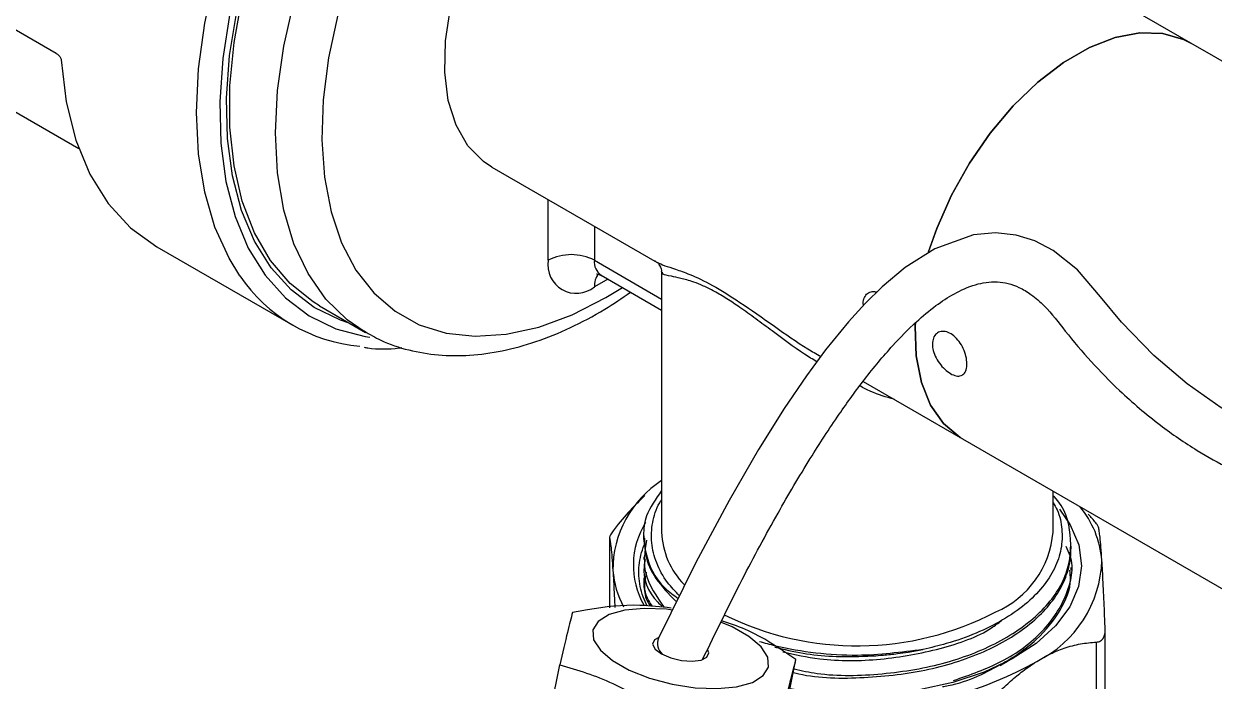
# Model space of a CAD drawing. Extents: x 75 to 2075, y 25 to 1460.
# Drawn here: x 1608.7 to 1699.9, y 944.3 to 994.6 of the extents above; entities that cross this region are included whole.
import ezdxf

# ---------------------------------------------------------------- set-up
doc = ezdxf.new("R2010")
doc.units = 0
doc.header["$LTSCALE"] = 5
doc.linetypes.add('SLD-KATı', pattern=[0])
doc.layers.get('0').update_dxf_attribs({"linetype": 'CONTINUOUS'})

msp = doc.modelspace()

# ---------------------------------------------------------------- linework, layer by layer
at = {"color": 7, "linetype": 'SLD-KATı'}
for p, q in [((1698.082, 993.143), (1675.076, 1006.424)), ((1611.15, 992.353), (1600.72, 998.375)), ((1590.998, 997.697), (1612.875, 985.068)), ((1720.43, 980.242), (1698.082, 993.143)), ((1644.521, 983.65), (1657.192, 976.335)), ((1618.842, 977.545), (1629.272, 971.524)), ((1656.987, 976.514), (1657.017, 976.447)), ((1652.904, 975.36), (1657.539, 972.684)), ((1657.539, 975.601), (1657.539, 955.684)), ((1631.312, 973.017), (1634.848, 970.976)), ((1634.848, 970.976), (1634.73, 971.045)), ((1672.979, 967.221), (1680.583, 962.831)), ((1680.583, 962.831), (1739.029, 929.091)), ((1687.539, 955.684), (1687.539, 958.816)), ((1656.246, 958.489), (1655.793, 958.03)), ((1653.55, 955.27), (1653.55, 949.868)), ((1656.164, 955.402), (1656.164, 955.199)), ((1688.914, 954.39), (1688.914, 954.591)), ((1656.164, 953.781), (1656.164, 953.579)), ((1688.914, 952.77), (1688.914, 952.971)), ((1656.164, 952.161), (1656.164, 952.005)), ((1691.527, 938.742), (1691.527, 948.2)), ((1690.86, 937.734), (1690.86, 947.249)), ((1677.585, 946.691), (1677.554, 946.685)), ((1648.95, 941.68), (1649.734, 945.511)), ((1660.692, 945.954), (1660.666, 945.903)), ((1667.049, 942.074), (1667.833, 945.905))]:
    msp.add_line(p, q, dxfattribs=at)
at = {"color": 8, "linetype": 'SLD-KATı'}
for p, q in [((1648.851, 976.504), (1648.851, 981.15)), ((1652.386, 979.109), (1652.386, 976.504)), ((1652.386, 976.504), (1657.539, 973.53)), ((1653.422, 975.061), (1652.386, 974.463)), ((1653.552, 955.247), (1653.552, 949.868))]:
    msp.add_line(p, q, dxfattribs=at)
at = {"color": 8, "linetype": 'SLD-KATı', "flags": 128}
for points in [[(1625.208, 975.324), (1624.387, 976.654), (1623.306, 979.044), (1622.524, 981.727), (1622.051, 984.67), (1621.892, 987.835), (1622.051, 991.184), (1622.524, 994.673), (1623.306, 998.259), (1624.387, 1001.897), (1625.754, 1005.541), (1627.388, 1009.145), (1629.271, 1012.664), (1631.377, 1016.053), (1633.681, 1019.271), (1636.153, 1022.276), (1638.763, 1025.031), (1640.973, 1027.07)], [(1641.332, 1025.039), (1641.119, 1024.845), (1638.505, 1022.26), (1636.015, 1019.408), (1633.68, 1016.327), (1631.531, 1013.058), (1629.597, 1009.643), (1627.902, 1006.127), (1626.469, 1002.555), (1625.316, 998.975), (1624.459, 995.432), (1623.908, 991.973), (1623.67, 988.642), (1623.749, 985.485), (1624.144, 982.54), (1624.85, 979.848), (1625.857, 977.443), (1627.152, 975.356), (1628.718, 973.615), (1630.536, 972.242), (1632.58, 971.256), (1634.826, 970.668), (1635.185, 970.614)], [(1633.599, 971.697), (1632.916, 971.924), (1630.916, 972.889), (1629.138, 974.232), (1627.606, 975.935), (1626.339, 977.976), (1625.354, 980.329), (1624.664, 982.962), (1624.278, 985.842), (1624.2, 988.931), (1624.433, 992.188), (1624.972, 995.572), (1625.811, 999.038), (1626.938, 1002.54), (1628.34, 1006.034), (1629.998, 1009.474), (1631.89, 1012.814), (1633.992, 1016.012), (1636.275, 1019.025), (1638.712, 1021.815), (1641.268, 1024.344), (1641.664, 1024.702)], [(1634.73, 971.045), (1633.447, 971.933), (1631.812, 973.53), (1630.443, 975.483), (1629.36, 977.766), (1628.576, 980.347), (1628.103, 983.192), (1627.947, 986.263), (1628.11, 989.517), (1628.59, 992.911), (1629.38, 996.399), (1630.47, 999.933), (1631.845, 1003.465), (1633.486, 1006.949), (1635.371, 1010.336), (1637.475, 1013.58), (1639.769, 1016.638), (1642.221, 1019.469), (1644.514, 1021.769)], [(1644.852, 1017.152), (1642.519, 1014.483), (1640.34, 1011.59), (1638.344, 1008.516), (1636.56, 1005.304), (1635.014, 1002), (1633.728, 998.65), (1632.72, 995.302), (1632.005, 992.004), (1631.591, 988.803), (1631.487, 985.744), (1631.692, 982.871), (1632.204, 980.224), (1633.016, 977.842), (1634.115, 975.758), (1635.488, 974.002), (1637.113, 972.599), (1638.968, 971.569), (1641.027, 970.926), (1643.26, 970.68), (1645.635, 970.834), (1648.119, 971.386), (1650.676, 972.327), (1653.27, 973.646), (1654.535, 974.418)]]:
    msp.add_lwpolyline(points, dxfattribs=at)
at = {"color": 7, "linetype": 'SLD-KATı', "flags": 128}
for points in [[(1631.312, 973.017), (1630.833, 973.31), (1629.073, 974.716), (1627.567, 976.49), (1626.338, 978.607), (1625.401, 981.039), (1624.769, 983.752), (1624.451, 986.71), (1624.451, 989.873), (1624.769, 993.199), (1625.401, 996.641), (1626.338, 1000.155), (1627.567, 1003.691), (1629.073, 1007.203), (1630.833, 1010.643), (1632.826, 1013.964), (1635.023, 1017.121), (1637.395, 1020.072), (1639.911, 1022.777), (1641.87, 1024.622)], [(1644.521, 983.65), (1643.897, 984.065), (1642.699, 985.275), (1641.788, 986.851), (1641.187, 988.75), (1640.913, 990.922), (1640.974, 993.307), (1641.367, 995.841), (1642.083, 998.456), (1643.102, 1001.08), (1644.396, 1003.642)], [(1677.991, 977.154), (1678.616, 978.945), (1679.747, 981.491), (1681.127, 983.946), (1682.719, 986.247), (1684.482, 988.333), (1686.371, 990.152), (1688.337, 991.656), (1690.328, 992.805), (1692.294, 993.571), (1694.183, 993.933), (1695.946, 993.883), (1697.538, 993.42), (1698.082, 993.143)], [(1698.082, 993.143), (1697.538, 993.42), (1695.946, 993.883), (1694.183, 993.933), (1692.294, 993.571), (1690.328, 992.805), (1688.337, 991.656), (1686.371, 990.152), (1684.482, 988.333), (1682.719, 986.247), (1681.127, 983.946), (1679.747, 981.491), (1678.616, 978.945), (1677.996, 977.169)], [(1611.524, 991.865), (1611.911, 988.65), (1612.65, 985.716), (1613.73, 983.103), (1615.136, 980.851), (1616.848, 978.99), (1618.841, 977.546), (1618.842, 977.545)], [(1741.561, 960.532), (1739.977, 960.65), (1736.777, 960.804), (1733.589, 960.884), (1729.539, 960.915), (1725.287, 960.888), (1720.766, 960.808), (1717.246, 960.722), (1713.943, 960.83), (1710.917, 961.214), (1708.148, 961.832), (1705.603, 962.655), (1703.05, 963.754), (1700.421, 965.209), (1697.804, 967.027), (1695.256, 969.205), (1692.781, 971.768), (1691.172, 973.703), (1689.398, 975.774), (1687.54, 977.26), (1686.139, 977.988), (1684.7, 978.433), (1683.124, 978.604), (1681.446, 978.452), (1678.467, 977.389), (1676.203, 975.948), (1674.447, 974.477), (1673.13, 973.186), (1671.855, 971.789), (1670.092, 969.631), (1668.629, 967.652), (1666.921, 965.14), (1664.952, 961.996), (1662.706, 958.106), (1660.164, 953.341), (1657.305, 947.562), (1657.305, 947.562)], [(1676.984, 971.773), (1676.968, 971.425), (1677.049, 969.173), (1677.447, 967.15), (1678.153, 965.408), (1679.149, 963.991), (1680.408, 962.937), (1680.583, 962.831)], [(1680.583, 962.831), (1680.408, 962.937), (1679.149, 963.991), (1678.153, 965.408), (1677.447, 967.15), (1677.049, 969.173), (1676.968, 971.425), (1676.983, 971.757)], [(1688.021, 957.442), (1688.859, 956.244), (1689.513, 954.693), (1689.726, 953.101), (1689.495, 951.51), (1688.825, 949.96), (1687.732, 948.493), (1686.247, 947.146), (1684.406, 945.955), (1682.258, 944.949), (1679.858, 944.155), (1677.268, 943.593), (1674.557, 943.279), (1671.792, 943.219), (1669.048, 943.417), (1667.375, 943.668)], [(1658.361, 949.708), (1657.9, 949.761), (1656.212, 949.831), (1654.713, 949.692), (1653.506, 949.352), (1652.674, 948.836), (1652.272, 948.179), (1652.329, 947.424), (1652.841, 946.625)], [(1652.841, 946.625), (1653.772, 945.834), (1655.059, 945.106), (1656.615, 944.491), (1658.333, 944.031), (1660.097, 943.756), (1661.785, 943.686), (1663.284, 943.826), (1664.491, 944.165), (1665.323, 944.681), (1665.725, 945.339), (1665.668, 946.093), (1665.156, 946.893), (1664.225, 947.683), (1662.938, 948.411), (1662.127, 948.759)], [(1657.319, 947.61), (1656.986, 947.42), (1656.849, 947.093), (1657.039, 946.716)], [(1657.039, 946.716), (1657.528, 946.345), (1658.24, 946.037), (1659.068, 945.839), (1659.885, 945.781), (1660.568, 945.872), (1661.011, 946.098), (1661.148, 946.424), (1661.075, 946.643)]]:
    msp.add_lwpolyline(points, dxfattribs=at)
at = {"color": 7, "linetype": 'SLD-KATı'}
for centre, radius, start, end in [((1651.006, 976.155), 2.184, 170.78596, 309.20329), ((1650.619, 973.092), 3.843, 62.60967, 117.39033), ((1635.511, 982.335), 12.462, 214.23109, 264.92178), ((1661.928, 952.788), 8.126, 122.68975, 180.40237), ((1683.92, 952.906), 7.383, 4.87782, 39.78232), ((1661.498, 953.136), 6.129, 147.76971, 209.76978), ((1663.618, 955.9), 6.083, 182.03543, 224.29289), ((1680.222, 956.296), 7.342, 293.46213, 355.21773), ((1682.335, 953.796), 8.945, 296.17007, 358.32272), ((1660.65, 953.23), 6.866, 184.16778, 208.5045), ((1672.519, 970.021), 23.055, 243.75822, 297.44545), ((1658.404, 947.153), 1.174, 159.58635, 225.49456), ((1673.267, 968.568), 26.253, 269.92933, 299.71475)]:
    msp.add_arc(centre, radius, start, end, dxfattribs=at)
at = {"color": 8, "linetype": 'SLD-KATı'}
for centre, radius, start, end in [((1653.611, 976.369), 1.232, 173.70115, 234.98667), ((1653.745, 974.566), 1.363, 139.08701, 184.36238)]:
    msp.add_arc(centre, radius, start, end, dxfattribs=at)
at = {"color": 7, "linetype": 'SLD-KATı'}
for points, knots in [([(1611.15, 992.353), (1611.206, 992.315), (1611.3, 992.252), (1611.414, 992.124), (1611.48, 992.017), (1611.515, 991.93), (1611.521, 991.884), (1611.524, 991.865)], [0, 0, 0, 0, 0.34794, 0.579718, 0.755019, 0.896713, 1, 1, 1, 1]), ([(1609.67, 900.073), (1609.083, 900.802), (1607.152, 903.199), (1603.321, 908.129), (1598.606, 914.421), (1593.835, 921.177), (1589.318, 927.995), (1584.832, 935.388), (1581.099, 942.383), (1578.299, 948.465), (1576.328, 953.443), (1574.83, 958.057), (1573.878, 961.828), (1573.284, 964.961), (1572.901, 967.827), (1572.707, 970.813), (1572.755, 974.034), (1573.153, 977.526), (1574.084, 981.479), (1575.268, 984.008), (1575.91, 985.379)], [0, 0, 0, 0, 0.0274914, 0.0904776, 0.1825713, 0.2570064, 0.3319196, 0.4218573, 0.5111664, 0.5672561, 0.6235593, 0.6747957, 0.7183703, 0.7473588, 0.7784685, 0.8141746, 0.848871, 0.8908986, 0.9408561, 1, 1, 1, 1]), ([(1657.207, 976.359), (1657.372, 976.272), (1657.678, 976.11), (1658.566, 975.837), (1659.726, 975.423), (1661.378, 974.66), (1663.629, 973.252), (1666.115, 971.497), (1668.184, 970.035), (1669.399, 969.332), (1669.73, 969.141)], [0, 0, 0, 0, 0.129454, 0.241111, 0.354959, 0.493069, 0.631573, 0.792762, 0.943603, 1, 1, 1, 1]), ([(1657.302, 976.214), (1657.411, 976.058), (1657.552, 975.856), (1657.52, 975.651), (1657.513, 975.605)], [0, 0, 0, 0, 0.776481, 1, 1, 1, 1]), ([(1652.556, 975.46), (1652.555, 975.46), (1652.501, 975.443), (1652.688, 975.483), (1652.835, 975.381), (1652.897, 975.339)], [0, 0, 0, 0, 0.004687, 0.586163, 1, 1, 1, 1]), ([(1660.693, 945.955), (1661.688, 947.997), (1663.527, 951.773), (1666.284, 956.889), (1668.76, 961.105), (1670.982, 964.527), (1673.082, 967.422), (1675.047, 969.799), (1676.879, 971.671), (1678.465, 972.999), (1679.957, 973.985), (1681.493, 974.678), (1682.905, 974.924), (1684.096, 974.758), (1684.989, 974.436), (1685.945, 973.856), (1687.205, 972.749), (1688.545, 970.93), (1690.416, 968.737), (1692.811, 966.281), (1695.538, 963.956), (1698.405, 961.992), (1700.962, 960.565), (1703.391, 959.458), (1705.9, 958.547), (1708.967, 957.714), (1712.626, 957.109), (1716.71, 956.911), (1721.295, 957.098), (1726.53, 957.16), (1731.115, 957.173), (1734.361, 957.122), (1736.277, 957.073), (1738.227, 956.997), (1740.277, 956.881), (1741.994, 956.739), (1743.311, 956.584), (1744.145, 956.464), (1744.549, 956.382), (1744.711, 956.349)], [0, 0, 0, 0, 0.0724235, 0.1338615, 0.1855656, 0.2287164, 0.2644024, 0.3000107, 0.3272823, 0.3478221, 0.365417, 0.3834427, 0.3996169, 0.40662, 0.4136608, 0.4220315, 0.4329552, 0.453928, 0.4792481, 0.504363, 0.5368664, 0.5640486, 0.5867137, 0.6075856, 0.6302707, 0.6552195, 0.6926776, 0.7349688, 0.7795044, 0.839806, 0.8949768, 0.911823, 0.9276168, 0.9451194, 0.9606818, 0.976926, 0.9852776, 0.9940945, 1, 1, 1, 1]), ([(1634.734, 971.094), (1635.158, 970.841), (1636.226, 970.204), (1638.146, 969.582), (1640.423, 969.191), (1642.828, 969.174), (1645.332, 969.517), (1647.917, 970.222), (1650.548, 971.297), (1652.977, 972.565), (1654.5, 973.612), (1655.153, 974.061)], [0, 0, 0, 0, 0.075893, 0.190897, 0.306213, 0.422933, 0.541645, 0.662326, 0.784503, 0.907551, 1, 1, 1, 1]), ([(1673.004, 973.048), (1672.995, 973.137), (1672.97, 973.404), (1673.107, 973.76), (1673.386, 974.044), (1673.717, 974.155), (1673.947, 974.089), (1674.028, 974.066)], [0, 0, 0, 0, 0.123013, 0.369756, 0.617004, 0.865491, 1, 1, 1, 1]), ([(1678.284, 970.078), (1678.3, 970.242), (1678.333, 970.571), (1678.582, 970.91), (1678.942, 971.079), (1679.38, 971.048), (1679.835, 970.817), (1680.256, 970.414), (1680.601, 969.886), (1680.839, 969.294), (1680.951, 968.71), (1680.928, 968.205), (1680.773, 967.833), (1680.497, 967.632), (1680.121, 967.62), (1679.682, 967.796), (1679.228, 968.137), (1678.811, 968.606), (1678.486, 969.154), (1678.31, 969.667), (1678.291, 969.961), (1678.284, 970.078)], [0, 0, 0, 0, 0.0534795, 0.1069517, 0.1606148, 0.2144071, 0.2679904, 0.3213524, 0.374826, 0.4285694, 0.4823214, 0.5358083, 0.5891704, 0.6427387, 0.696527, 0.7502053, 0.8036124, 0.8570115, 0.9106767, 0.9644685, 1, 1, 1, 1]), ([(1634.741, 969.835), (1634.832, 969.82), (1635.693, 969.68), (1636.666, 969.678), (1637.567, 969.81), (1637.63, 969.819)], [0, 0, 0, 0, 0.099594, 0.937471, 1, 1, 1, 1]), ([(1657.539, 958.854), (1657.085, 958.215), (1656.013, 956.705), (1656.159, 954.086), (1657.085, 951.871), (1658.454, 950.85), (1658.803, 950.59)], [0, 0, 0, 0, 0.2362176, 0.5583756, 0.8873932, 1, 1, 1, 1]), ([(1655.803, 958.02), (1655.682, 957.903), (1655.135, 957.376), (1654.62, 956.761), (1654.218, 956.282)], [0, 0, 0, 0, 0.220521, 1, 1, 1, 1]), ([(1658.91, 950.807), (1658.587, 951.139), (1657.818, 951.93), (1657.096, 953.302), (1656.697, 954.853), (1656.802, 956.406), (1657.103, 957.52), (1657.488, 958.072), (1657.539, 958.146)], [0, 0, 0, 0, 0.149932, 0.356813, 0.561151, 0.765461, 0.968676, 1, 1, 1, 1]), ([(1667.687, 945.192), (1668.269, 945.067), (1670.398, 944.609), (1674.513, 944.712), (1679.42, 945.542), (1683.711, 947.263), (1686.928, 949.635), (1688.815, 952.482), (1689.004, 955.472), (1688.484, 957.564), (1687.562, 958.439), (1687.539, 958.461)], [0, 0, 0, 0, 0.050296, 0.183965, 0.320231, 0.455779, 0.589953, 0.726702, 0.860498, 0.99654, 1, 1, 1, 1]), ([(1687.539, 957.928), (1687.647, 957.747), (1688.036, 957.091), (1688.26, 955.892), (1688.216, 954.381), (1687.705, 952.886), (1686.781, 951.446), (1685.437, 950.111), (1683.721, 948.914), (1681.678, 947.905), (1679.605, 947.16), (1678.18, 946.829), (1677.585, 946.691)], [0, 0, 0, 0, 0.0412282, 0.149248, 0.2572877, 0.3665497, 0.4758116, 0.5868662, 0.6979264, 0.8091035, 0.9202806, 1, 1, 1, 1]), ([(1691.026, 956.05), (1691.01, 956.092), (1690.976, 956.176), (1690.766, 956.452), (1690.498, 956.763), (1690.306, 956.971), (1690.229, 957.054)], [0, 0, 0, 0, 0.280694, 0.562832, 0.82575, 1, 1, 1, 1]), ([(1654.218, 956.282), (1654.105, 956.144), (1653.879, 955.866), (1653.65, 955.53), (1653.552, 955.33), (1653.552, 955.271), (1653.552, 955.247)], [0, 0, 0, 0, 0.280694, 0.562832, 0.82575, 1, 1, 1, 1]), ([(1691.276, 953.534), (1691.252, 953.879), (1691.205, 954.577), (1691.139, 955.268), (1691.079, 955.759), (1691.044, 955.953), (1691.026, 956.05)], [0, 0, 0, 0, 0.272941, 0.55138, 0.774807, 1, 1, 1, 1]), ([(1653.552, 955.247), (1653.57, 955.151), (1653.605, 954.957), (1653.664, 954.47), (1653.73, 953.779), (1653.778, 953.082), (1653.802, 952.731)], [0, 0, 0, 0, 0.2235177, 0.4486206, 0.7217234, 1, 1, 1, 1]), ([(1656.222, 955.201), (1656.23, 954.781), (1656.25, 953.736), (1656.993, 952.069), (1658.071, 950.948), (1658.62, 950.376)], [0, 0, 0, 0, 0.247223, 0.61626, 1, 1, 1, 1]), ([(1656.441, 949.996), (1656.326, 950.239), (1656.092, 950.738), (1655.88, 951.516), (1655.775, 952.321), (1655.794, 953.126), (1655.945, 953.917), (1656.1, 954.465), (1656.24, 954.747), (1656.254, 954.776)], [0, 0, 0, 0, 0.155925, 0.319965, 0.487652, 0.656599, 0.818409, 0.981351, 1, 1, 1, 1]), ([(1656.381, 955.059), (1656.25, 954.194), (1655.98, 952.414), (1657.14, 950.755), (1657.737, 949.902)], [0, 0, 0, 0, 0.485574, 1, 1, 1, 1]), ([(1667.632, 944.923), (1667.771, 944.887), (1669.43, 944.461), (1673.104, 944.448), (1678.09, 945.008), (1682.614, 946.512), (1686.166, 948.715), (1687.865, 950.777), (1688.521, 952.23), (1688.748, 952.948), (1688.848, 953.485), (1688.903, 953.958), (1688.903, 954.204), (1688.902, 954.39)], [0, 0, 0, 0, 0.015093, 0.179761, 0.344429, 0.509094, 0.673947, 0.838951, 0.880357, 0.921764, 0.959282, 0.969328, 1, 1, 1, 1]), ([(1679.918, 944.31), (1681.18, 944.752), (1683.898, 945.704), (1686.943, 948.034), (1688.714, 950.839), (1689.217, 953.147), (1688.651, 954.343), (1688.536, 954.585)], [0, 0, 0, 0, 0.209794, 0.451466, 0.697777, 0.938769, 1, 1, 1, 1]), ([(1656.28, 953.572), (1656.245, 953.403), (1656.016, 952.298), (1656.492, 951.003), (1657.451, 950.093), (1657.557, 949.993)], [0, 0, 0, 0, 0.138964, 0.904942, 1, 1, 1, 1]), ([(1691.526, 948.284), (1691.52, 948.433), (1691.486, 949.319), (1691.42, 950.881), (1691.341, 952.475), (1691.293, 953.266), (1691.276, 953.534)], [0, 0, 0, 0, 0.073265, 0.436543, 0.808871, 1, 1, 1, 1]), ([(1653.802, 952.731), (1653.818, 952.461), (1653.866, 951.679), (1653.917, 950.718), (1653.949, 949.96), (1653.951, 949.902)], [0, 0, 0, 0, 0.327339, 0.948319, 1, 1, 1, 1]), ([(1656.363, 952.608), (1656.249, 952.022), (1656.072, 951.119), (1656.619, 950.277), (1656.81, 949.982)], [0, 0, 0, 0, 0.649912, 1, 1, 1, 1]), ([(1679.05, 943.837), (1679.202, 943.864), (1680.976, 944.179), (1682.941, 945.166), (1685.041, 946.442), (1686.696, 947.753), (1688.181, 949.639), (1688.964, 951.497), (1688.844, 952.531), (1688.817, 952.767)], [0, 0, 0, 0, 0.024939, 0.291294, 0.384902, 0.500552, 0.723789, 0.936959, 1, 1, 1, 1]), ([(1656.171, 951.957), (1656.169, 951.908), (1656.157, 951.649), (1656.225, 951.181), (1656.3, 950.562), (1656.552, 950.179), (1656.673, 949.994)], [0, 0, 0, 0, 0.0747247, 0.3885943, 0.7051139, 1, 1, 1, 1]), ([(1658.268, 949.856), (1657.475, 949.949), (1655.406, 950.191), (1652.825, 949.911), (1651.094, 949.59), (1650.712, 949.519)], [0, 0, 0, 0, 0.326041, 0.851193, 1, 1, 1, 1]), ([(1650.712, 949.519), (1650.596, 949.081), (1650.361, 948.188), (1649.946, 946.413), (1649.734, 945.511)], [0, 0, 0, 0, 0.491212, 1, 1, 1, 1]), ([(1667.833, 945.905), (1666.562, 946.775), (1664.72, 948.037), (1662.749, 948.671), (1662.138, 948.868)], [0, 0, 0, 0, 0.6900342, 1, 1, 1, 1]), ([(1666.824, 946.507), (1667.753, 946.299), (1670.121, 945.77), (1674.393, 945.822), (1678.915, 946.653), (1682.131, 947.77), (1683.334, 948.71), (1683.577, 948.901)], [0, 0, 0, 0, 0.1640656, 0.4180646, 0.6770008, 0.9345728, 1, 1, 1, 1]), ([(1690.86, 947.249), (1690.972, 947.268), (1691.199, 947.306), (1691.428, 947.577), (1691.526, 947.929), (1691.526, 948.183), (1691.526, 948.284)], [0, 0, 0, 0, 0.2806938, 0.5628322, 0.8257499, 1, 1, 1, 1]), ([(1677.554, 946.685), (1675.889, 946.466), (1673.172, 946.109), (1669.324, 946.36), (1666.817, 946.784), (1665.443, 947.168), (1665.033, 947.282)], [0, 0, 0, 0, 0.394635, 0.644193, 0.89375, 1, 1, 1, 1]), ([(1686.28, 945.768), (1686.63, 945.971), (1687.336, 946.381), (1688.463, 946.833), (1689.652, 947.152), (1690.455, 947.216), (1690.86, 947.249)], [0, 0, 0, 0, 0.220853, 0.444668, 0.720511, 1, 1, 1, 1]), ([(1666.214, 946.871), (1666.924, 946.695), (1669.033, 946.172), (1671.951, 946.093), (1674.37, 946.227), (1675.533, 946.352), (1676.542, 946.493), (1677.183, 946.614), (1677.554, 946.684)], [0, 0, 0, 0, 0.200908, 0.596771, 0.733976, 0.827431, 0.900225, 1, 1, 1, 1]), ([(1685.301, 946.699), (1685.222, 946.623), (1684.73, 946.149), (1684.05, 945.759), (1683.479, 945.431)], [0, 0, 0, 0, 0.160604, 1, 1, 1, 1]), ([(1649.734, 945.511), (1651.1, 945.104), (1653.881, 944.277), (1656.482, 942.568), (1657.806, 941.699)], [0, 0, 0, 0, 0.491212, 1, 1, 1, 1]), ([(1666.855, 941.896), (1667.06, 942.77), (1667.476, 944.549), (1667.713, 945.448), (1667.833, 945.905)], [0, 0, 0, 0, 0.491212, 1, 1, 1, 1]), ([(1681.7, 941.553), (1682.256, 942.193), (1683.096, 943.161), (1684.286, 944.277), (1685.252, 945.086), (1685.923, 945.531), (1686.28, 945.768)], [0, 0, 0, 0, 0.382246, 0.577663, 0.77475, 1, 1, 1, 1])]:
    msp.add_open_spline(points, degree=3, knots=knots, dxfattribs=at)
at = {"color": 8, "linetype": 'SLD-KATı'}
for points, knots in [([(1669.424, 968.727), (1669.112, 968.919), (1667.946, 969.638), (1666.405, 970.799), (1664.756, 972.02), (1663.595, 972.861), (1662.522, 973.577), (1661.579, 974.133), (1660.721, 974.555), (1659.822, 974.91), (1658.963, 975.144), (1658.139, 975.308), (1657.596, 975.395), (1657.602, 975.544), (1657.604, 975.604)], [0, 0, 0, 0, 0.049546, 0.185152, 0.253565, 0.323242, 0.380614, 0.439806, 0.497359, 0.556551, 0.652761, 0.75154, 0.899522, 1, 1, 1, 1]), ([(1675.349, 965.853), (1674.749, 966.025), (1673.862, 966.279), (1673.004, 966.73), (1672.727, 966.876)], [0, 0, 0, 0, 0.6768004, 1, 1, 1, 1])]:
    msp.add_open_spline(points, degree=3, knots=knots, dxfattribs=at)

doc.saveas('drawing.dxf')
